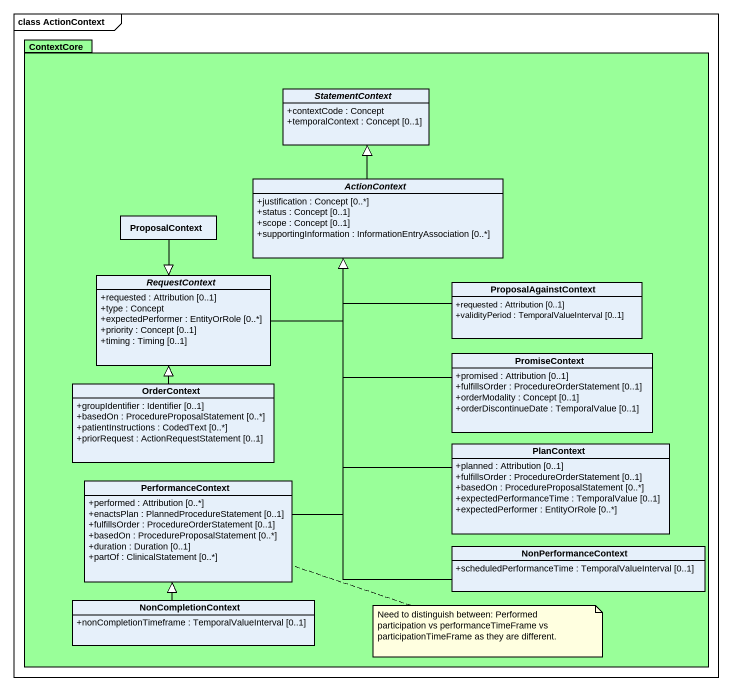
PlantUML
@startuml
mainframe class ActionContext
hide circle
hide empty members
skinparam classAttributeIconSize 0
package ContextCore #99FF99 {
  abstract class StatementContext {
    +contextCode : Concept
    +temporalContext : Concept [0..1]
  }
  abstract class ActionContext {
    +justification : Concept [0..*]
    +status : Concept [0..1]
    +scope : Concept [0..1]
    +supportingInformation : InformationEntryAssociation [0..*]
  }
  class ProposalContext
  abstract class RequestContext {
    +requested : Attribution [0..1]
    +type : Concept
    +expectedPerformer : EntityOrRole [0..*]
    +priority : Concept [0..1]
    +timing : Timing [0..1]
  }
  class ProposalAgainstContext {
    +requested : Attribution [0..1]
    +validityPeriod : TemporalValueInterval [0..1]
  }
  class PromiseContext {
    +promised : Attribution [0..1]
    +fulfillsOrder : ProcedureOrderStatement [0..1]
    +orderModality : Concept [0..1]
    +orderDiscontinueDate : TemporalValue [0..1]
  }
  class OrderContext {
    +groupIdentifier : Identifier [0..1]
    +basedOn : ProcedureProposalStatement [0..*]
    +patientInstructions : CodedText [0..*]
    +priorRequest : ActionRequestStatement [0..1]
  }
  class PlanContext {
    +planned : Attribution [0..1]
    +fulfillsOrder : ProcedureOrderStatement [0..1]
    +basedOn : ProcedureProposalStatement [0..*]
    +expectedPerformanceTime : TemporalValue [0..1]
    +expectedPerformer : EntityOrRole [0..*]
  }
  class PerformanceContext {
    +performed : Attribution [0..*]
    +enactsPlan : PlannedProcedureStatement [0..1]
    +fulfillsOrder : ProcedureOrderStatement [0..1]
    +basedOn : ProcedureProposalStatement [0..*]
    +duration : Duration [0..1]
    +partOf : ClinicalStatement [0..*]
  }
  class NonPerformanceContext {
    +scheduledPerformanceTime : TemporalValueInterval [0..1]
  }
  class NonCompletionContext {
    +nonCompletionTimeframe : TemporalValueInterval [0..1]
  }
}
ActionContext -up-|> StatementContext
ProposalContext --|> RequestContext
RequestContext -right-|> ActionContext
ProposalAgainstContext -left-|> ActionContext
PromiseContext -up-|> ActionContext
OrderContext -up-|> RequestContext
PlanContext -up-|> ActionContext
PerformanceContext -up-|> ActionContext
NonPerformanceContext -up-|> ActionContext
NonCompletionContext -up-|> PerformanceContext
note right of PerformanceContext : Need to distinguish between: Performed participation vs performanceTimeFrame vs participationTimeFrame as they are different.
@enduml
